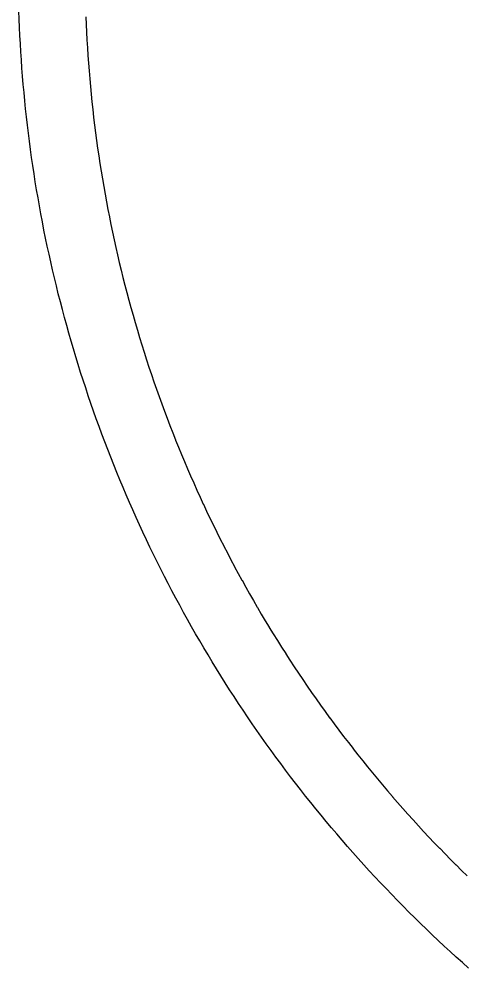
# Model space of a CAD drawing. Header units: millimetres. Extents: x -53 to 53, y -53 to 53.
# Drawn here: x -53.08 to -35.23, y -39.78 to -1.95 of the extents above; entities that cross this region are included whole.
import ezdxf

# ---------------------------------------------------------------- set-up
doc = ezdxf.new("R2010")
doc.units = ezdxf.units.MM
doc.layers.add('CUT_INNER', color=6, linetype='Continuous')
doc.layers.add('CUT_OUTER', color=1, linetype='Continuous')

msp = doc.modelspace()

# ---------------------------------------------------------------- linework, layer by layer
at = {"layer": 'CUT_INNER'}
msp.add_lwpolyline([(-50.4108, -1.8575), (-50.3985, -2.1653), (-50.3984, -2.1668), (-50.3843, -2.4745), (-50.3842, -2.476), (-50.3681, -2.7836), (-50.3681, -2.7851), (-50.3501, -3.0926), (-50.35, -3.0941), (-50.3302, -3.4014), (-50.3301, -3.403), (-50.3084, -3.7102), (-50.3083, -3.7117), (-50.2847, -4.0188), (-50.2845, -4.0203), (-50.2591, -4.3273), (-50.2589, -4.3288), (-50.2316, -4.6356), (-50.2314, -4.6371), (-50.2022, -4.9437), (-50.202, -4.9452), (-50.1709, -5.2517), (-50.1707, -5.2532), (-50.1377, -5.5594), (-50.1376, -5.5609), (-50.1027, -5.8669), (-50.1025, -5.8685), (-50.0657, -6.1742), (-50.0655, -6.1758), (-50.0269, -6.4813), (-50.0267, -6.4828), (-49.9862, -6.7882), (-49.986, -6.7897), (-49.9436, -7.0947), (-49.9434, -7.0963), (-49.8991, -7.4011), (-49.8989, -7.4026), (-49.8528, -7.7071), (-49.8525, -7.7086), (-49.8045, -8.0128), (-49.8043, -8.0144), (-49.7544, -8.3183), (-49.7542, -8.3198), (-49.7025, -8.6234), (-49.7022, -8.6249), (-49.6486, -8.9282), (-49.6483, -8.9297), (-49.5929, -9.2327), (-49.5926, -9.2342), (-49.5353, -9.5368), (-49.535, -9.5383), (-49.4759, -9.8406), (-49.4756, -9.8421), (-49.4145, -10.144), (-49.4142, -10.1455), (-49.3514, -10.447), (-49.3511, -10.4485), (-49.2863, -10.7496), (-49.286, -10.7511), (-49.2195, -11.0518), (-49.2191, -11.0533), (-49.1507, -11.3536), (-49.1504, -11.3551), (-49.0801, -11.655), (-49.0798, -11.6565), (-49.0077, -11.9559), (-49.0073, -11.9574), (-48.9334, -12.2564), (-48.933, -12.2579), (-48.8573, -12.5564), (-48.8569, -12.5579), (-48.7793, -12.856), (-48.7789, -12.8574), (-48.6995, -13.155), (-48.6991, -13.1565), (-48.6179, -13.4536), (-48.6175, -13.4551), (-48.5344, -13.7516), (-48.534, -13.7531), (-48.4491, -14.0492), (-48.4487, -14.0507), (-48.362, -14.3462), (-48.3616, -14.3477), (-48.2731, -14.6427), (-48.2726, -14.6441), (-48.1823, -14.9386), (-48.1819, -14.9401), (-48.0898, -15.234), (-48.0893, -15.2354), (-47.9954, -15.5287), (-47.9949, -15.5302), (-47.8992, -15.8229), (-47.8987, -15.8244), (-47.8012, -16.1166), (-47.8007, -16.118), (-47.7014, -16.4096), (-47.7009, -16.411), (-47.5998, -16.7019), (-47.5993, -16.7034), (-47.4964, -16.9937), (-47.4959, -16.9951), (-47.3913, -17.2848), (-47.3908, -17.2862), (-47.2843, -17.5753), (-47.2838, -17.5767), (-47.1756, -17.8651), (-47.1751, -17.8665), (-47.0651, -18.1542), (-47.0645, -18.1556), (-46.9528, -18.4426), (-46.9523, -18.4441), (-46.8388, -18.7304), (-46.8382, -18.7318), (-46.723, -19.0174), (-46.7224, -19.0188), (-46.6054, -19.3038), (-46.6048, -19.3052), (-46.4861, -19.5894), (-46.4855, -19.5908), (-46.365, -19.8742), (-46.3644, -19.8756), (-46.2422, -20.1583), (-46.2416, -20.1597), (-46.1176, -20.4417), (-46.117, -20.4431), (-45.9913, -20.7243), (-45.9907, -20.7257), (-45.8633, -21.0061), (-45.8627, -21.0075), (-45.7335, -21.2871), (-45.7329, -21.2885), (-45.6021, -21.5673), (-45.6014, -21.5687), (-45.4689, -21.8467), (-45.4682, -21.8481), (-45.334, -22.1253), (-45.3333, -22.1267), (-45.1974, -22.4031), (-45.1967, -22.4044), (-45.059, -22.68), (-45.0584, -22.6813), (-44.919, -22.956), (-44.9183, -22.9574), (-44.7773, -23.2312), (-44.7766, -23.2326), (-44.6339, -23.5055), (-44.6332, -23.5069), (-44.4889, -23.7789), (-44.4882, -23.7803), (-44.3421, -24.0515), (-44.3414, -24.0528), (-44.1937, -24.3231), (-44.193, -24.3244), (-44.0436, -24.5938), (-44.0429, -24.5951), (-43.8919, -24.8636), (-43.8912, -24.8649), (-43.7385, -25.1324), (-43.7378, -25.1338), (-43.5835, -25.4003), (-43.5827, -25.4017), (-43.4268, -25.6673), (-43.426, -25.6686), (-43.2685, -25.9333), (-43.2677, -25.9346), (-43.1086, -26.1983), (-43.1078, -26.1996), (-42.947, -26.4623), (-42.9462, -26.4636), (-42.7838, -26.7253), (-42.783, -26.7266), (-42.619, -26.9873), (-42.6182, -26.9886), (-42.4527, -27.2483), (-42.4518, -27.2496), (-42.2847, -27.5083), (-42.2838, -27.5096), (-42.1151, -27.7672), (-42.1142, -27.7685), (-41.9439, -28.0251), (-41.9431, -28.0264), (-41.7712, -28.2819), (-41.7703, -28.2832), (-41.5968, -28.5377), (-41.596, -28.539), (-41.421, -28.7924), (-41.4201, -28.7937), (-41.2435, -29.046), (-41.2426, -29.0473), (-41.0645, -29.2985), (-41.0636, -29.2998), (-40.884, -29.5499), (-40.8831, -29.5512), (-40.7019, -29.8003), (-40.701, -29.8015), (-40.5183, -30.0494), (-40.5173, -30.0507), (-40.3331, -30.2975), (-40.3322, -30.2987), (-40.1465, -30.5444), (-40.1455, -30.5456), (-39.9583, -30.7902), (-39.9573, -30.7914), (-39.7686, -31.0348), (-39.7677, -31.036), (-39.5774, -31.2782), (-39.5765, -31.2794), (-39.3848, -31.5204), (-39.3838, -31.5216), (-39.1906, -31.7615), (-39.1897, -31.7627), (-38.995, -32.0014), (-38.994, -32.0026), (-38.7979, -32.24), (-38.7969, -32.2412), (-38.5994, -32.4775), (-38.5984, -32.4787), (-38.3993, -32.7137), (-38.3984, -32.7149), (-38.1979, -32.9487), (-38.1969, -32.9499), (-37.995, -33.1825), (-37.994, -33.1836), (-37.7907, -33.415), (-37.7897, -33.4161), (-37.5849, -33.6462), (-37.5839, -33.6474), (-37.3778, -33.8762), (-37.3768, -33.8774), (-37.1692, -34.1049), (-37.1682, -34.1061), (-36.9593, -34.3324), (-36.9582, -34.3335), (-36.7479, -34.5585), (-36.7469, -34.5596), (-36.5352, -34.7833), (-36.5341, -34.7844), (-36.3211, -35.0068), (-36.32, -35.0079), (-36.1056, -35.229), (-36.1045, -35.2301), (-35.8887, -35.4499), (-35.8877, -35.451), (-35.6705, -35.6695), (-35.6695, -35.6705), (-35.451, -35.8877), (-35.4499, -35.8887), (-35.2301, -36.1045)], dxfattribs=at)
at = {"layer": 'CUT_OUTER'}
msp.add_lwpolyline([(-35.1737, -39.7796), (-35.4171, -39.5631), (-35.6592, -39.345), (-35.9, -39.1255), (-36.1394, -38.9045), (-36.3774, -38.682), (-36.614, -38.458), (-36.8493, -38.2327), (-37.0832, -38.0058), (-37.3157, -37.7776), (-37.5468, -37.5479), (-37.7765, -37.3168), (-38.0048, -37.0843), (-38.2316, -36.8504), (-38.457, -36.6152), (-38.6809, -36.3785), (-38.9034, -36.1405), (-39.1244, -35.9011), (-39.344, -35.6603), (-39.5621, -35.4183), (-39.7786, -35.1748), (-39.9937, -34.9301), (-40.2073, -34.6841), (-40.4193, -34.4367), (-40.6299, -34.188), (-40.8389, -33.9381), (-41.0464, -33.6869), (-41.2523, -33.4344), (-41.4567, -33.1806), (-41.6595, -32.9256), (-41.8607, -32.6694), (-42.0604, -32.4119), (-42.2585, -32.1532), (-42.455, -31.8933), (-42.6499, -31.6322), (-42.8432, -31.37), (-43.0348, -31.1065), (-43.2249, -30.8418), (-43.4133, -30.576), (-43.6001, -30.3091), (-43.7853, -30.041), (-43.9688, -29.7718), (-44.1506, -29.5014), (-44.3308, -29.23), (-44.5093, -28.9574), (-44.6862, -28.6837), (-44.8613, -28.409), (-45.0348, -28.1332), (-45.2066, -27.8564), (-45.3766, -27.5785), (-45.545, -27.2995), (-45.7116, -27.0195), (-45.8766, -26.7385), (-46.0398, -26.4565), (-46.2012, -26.1736), (-46.361, -25.8896), (-46.519, -25.6046), (-46.6752, -25.3187), (-46.8297, -25.0318), (-46.9824, -24.744), (-47.1333, -24.4553), (-47.2825, -24.1656), (-47.4299, -23.875), (-47.5755, -23.5836), (-47.7193, -23.2912), (-47.8613, -22.998), (-48.0015, -22.7039), (-48.1399, -22.4089), (-48.2765, -22.1131), (-48.4113, -21.8165), (-48.5442, -21.519), (-48.6754, -21.2207), (-48.8046, -20.9217), (-48.9321, -20.6218), (-49.0577, -20.3212), (-49.1815, -20.0198), (-49.3034, -19.7177), (-49.4234, -19.4148), (-49.5416, -19.1111), (-49.658, -18.8068), (-49.7724, -18.5017), (-49.885, -18.196), (-49.9957, -17.8896), (-50.1046, -17.5825), (-50.2115, -17.2747), (-50.3165, -16.9663), (-50.4197, -16.6572), (-50.521, -16.3475), (-50.6203, -16.0372), (-50.7178, -15.7263), (-50.8133, -15.4148), (-50.9069, -15.1028), (-50.9986, -14.7901), (-51.0884, -14.4769), (-51.1763, -14.1632), (-51.2622, -13.8489), (-51.3463, -13.5341), (-51.4283, -13.2188), (-51.5085, -12.903), (-51.5867, -12.5867), (-51.6629, -12.2699), (-51.7372, -11.9527), (-51.8096, -11.635), (-51.88, -11.3169), (-51.9485, -10.9984), (-52.015, -10.6794), (-52.0795, -10.36), (-52.1421, -10.0403), (-52.2028, -9.7202), (-52.2614, -9.3997), (-52.3181, -9.0788), (-52.3728, -8.7576), (-52.4256, -8.4361), (-52.4764, -8.1143), (-52.5252, -7.7921), (-52.572, -7.4697), (-52.6168, -7.147), (-52.6597, -6.824), (-52.7006, -6.5008), (-52.7395, -6.1773), (-52.7764, -5.8536), (-52.8113, -5.5296), (-52.8442, -5.2055), (-52.8752, -4.8811), (-52.9041, -4.5566), (-52.9311, -4.2319), (-52.9561, -3.907), (-52.979, -3.582), (-53, -3.2569), (-53.019, -2.9316), (-53.036, -2.6063), (-53.051, -2.2808), (-53.064, -1.9552), (-53.075, -1.6296)], dxfattribs=at)

doc.saveas('drawing.dxf')
